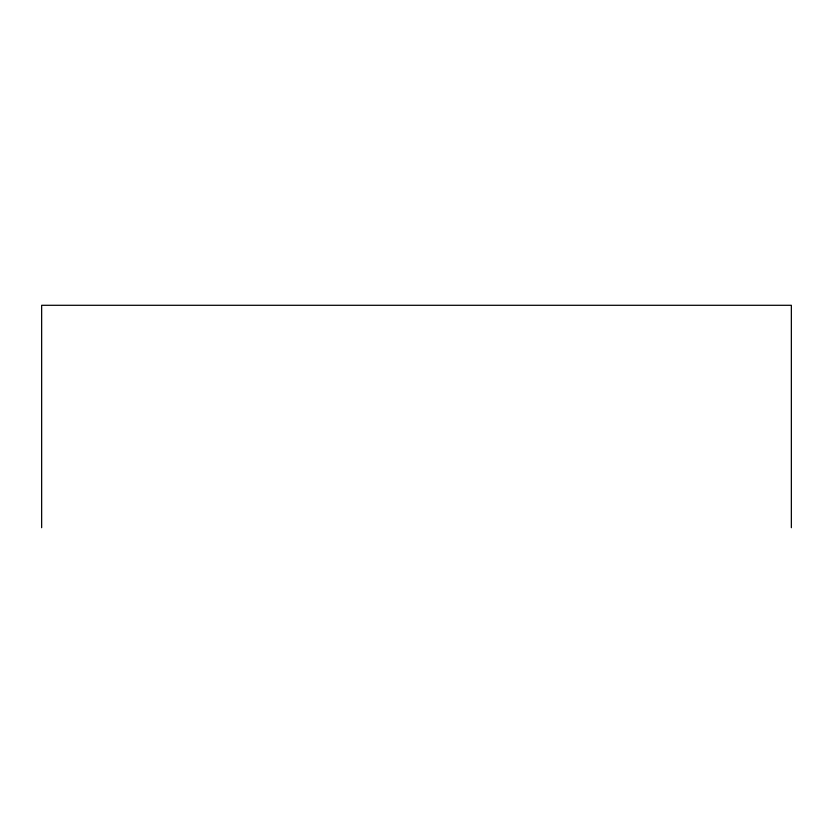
<?xml version="1.0" encoding="UTF-8"?>
<svg xmlns="http://www.w3.org/2000/svg" width="833" height="833" viewBox="0 0 833 833"><rect width="100%" height="100%" fill="white"/><g stroke="black" fill="none" stroke-linecap="round" stroke-linejoin="round"><path stroke-width="1.25" d="M791.35 527.706L791.35 305.294L41.65 305.294L41.65 527.706"/></g></svg>
